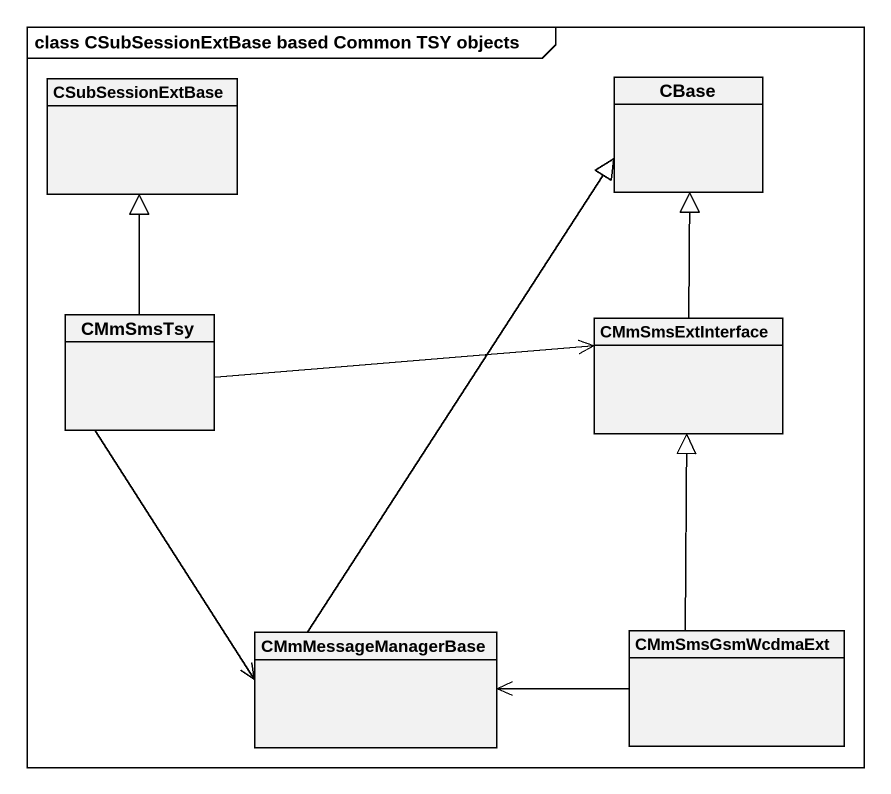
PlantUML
@startuml
mainframe class CSubSessionExtBase based Common TSY objects
hide circle
hide empty members
class CSubSessionExtBase
class CBase
class CMmSmsTsy
class CMmSmsExtInterface
class CMmMessageManagerBase
class CMmSmsGsmWcdmaExt
CMmSmsTsy -up-|> CSubSessionExtBase
CMmSmsTsy -right-> CMmSmsExtInterface
CMmSmsTsy --> CMmMessageManagerBase
CMmSmsExtInterface -up-|> CBase
CMmMessageManagerBase -up-|> CBase
CMmSmsGsmWcdmaExt -up-|> CMmSmsExtInterface
CMmSmsGsmWcdmaExt -left-> CMmMessageManagerBase
@enduml
